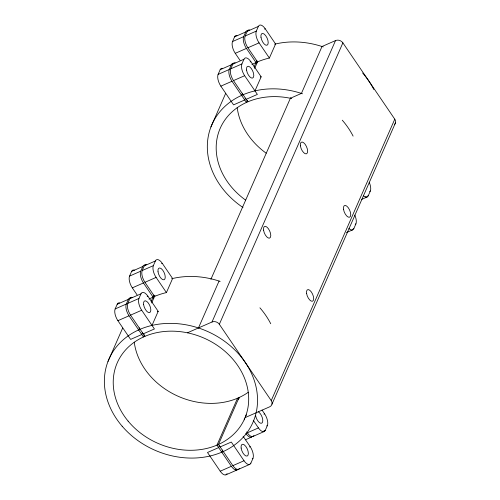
<?xml version="1.0" encoding="UTF-8"?>
<svg xmlns="http://www.w3.org/2000/svg" width="500" height="500" viewBox="0 0 500 500"><rect width="100%" height="100%" fill="white"/><g stroke="black" fill="none" stroke-linecap="round" stroke-linejoin="round"><path stroke-width="0.75" d="M142.544 332.744L141.775 334.506L130.619 339.406L117.894 320.694A9.087 4.081 66.3 0 1 115.15 308.938L117.206 304.244A9.087 4.081 66.3 0 1 119.581 302.869M137.081 294.875L132.306 287.856A9.087 4.081 66.3 0 1 129.562 276.1L131.619 271.413L142.775 266.506A9.087 4.081 66.3 0 1 145.15 265.131M245.5 98.212L244.725 99.969L233.569 104.869L220.85 86.156A9.087 4.081 66.3 0 1 218.1 74.4L220.162 69.706A9.087 4.081 66.3 0 1 222.531 68.331M240.031 60.338L235.263 53.325A9.087 4.081 66.3 0 1 232.519 41.562L234.575 36.875A9.087 4.081 66.3 0 1 236.95 35.494M144.394 334.85L143.456 336.981L129.05 315.794A9.087 4.081 66.3 0 1 126.306 304.031L128.363 299.344A9.087 4.081 66.3 0 1 130.738 297.969M153.8 298.163L143.463 282.956A9.087 4.081 66.3 0 1 140.719 271.2L142.775 266.506M247.35 100.312L246.412 102.45L232.006 81.256A9.087 4.081 66.3 0 1 229.256 69.494L231.319 64.806A9.087 4.081 66.3 0 1 233.688 63.431M256.756 63.625L246.419 48.419A9.087 4.081 66.3 0 1 243.669 36.662L245.731 31.969A9.087 4.081 66.3 0 1 248.1 30.594M144.944 336.331L130.538 315.138A9.087 4.081 66.3 0 1 127.794 303.381L129.85 298.688A9.087 4.081 66.3 0 1 132.225 297.312M154.55 296.425L144.95 282.306A9.087 4.081 66.3 0 1 142.206 270.544L144.262 265.856A9.087 4.081 66.3 0 1 146.637 264.475M247.9 101.794L233.494 80.6A9.087 4.081 66.3 0 1 230.744 68.844L232.806 64.15A9.087 4.081 66.3 0 1 235.175 62.775M257.506 61.887L247.906 47.769A9.087 4.081 66.3 0 1 245.156 36.006L247.219 31.319A9.087 4.081 66.3 0 1 249.587 29.944M107.987 361.475L122.65 328.075M210.938 126.938L225.606 93.537M143.262 333.85L154.412 328.95L141.694 310.238A9.087 4.081 66.3 0 1 138.944 298.475L141.006 293.788A9.087 4.081 66.3 0 1 147.869 296.163L158.206 311.369M148.981 299.106A78.631 64.956 23.7 0 1 166.425 292.575L156.106 277.4A9.087 4.081 66.3 0 1 153.363 265.644L155.419 260.95A9.087 4.081 66.3 0 1 162.281 263.331L172.619 278.531M246.213 99.312L257.369 94.412L244.65 75.7A9.087 4.081 66.3 0 1 241.9 63.944L243.962 59.25A9.087 4.081 66.3 0 1 250.825 61.625L261.163 76.831L254.963 90.875M269.4 58.069L259.062 42.862A9.087 4.081 66.3 0 1 256.312 31.106L258.375 26.412A9.087 4.081 66.3 0 1 265.238 28.794L275.575 43.994L269.375 58.038A78.631 64.956 23.7 0 0 251.938 64.569M138.65 329.913L139.588 327.781M151.131 301.488L153.938 295.087M241.606 95.381L242.544 93.244M254.088 66.95L256.894 60.556M151.681 302.962L154.938 295.55M254.638 68.431L257.756 61.319M152.006 325.412L158.188 311.337A78.631 64.956 23.7 0 0 157.413 311.525M166.425 292.575L172.6 278.506M210.894 279.331L290.581 97.8M198.463 327.95L219.056 281.044M322.013 46.506L301.419 93.413L290.375 98.269M187.419 332.806L211.994 322.006L335.538 40.562A5.456 4.506 23.7 0 1 342.887 42.844L394.781 119.175A5.456 4.506 23.7 0 1 394.319 124.675M246.319 414.806L245.081 417.619L269.656 406.825A5.456 4.506 23.7 0 0 271.238 400.619L219.338 324.288L342.887 42.844M219.431 445.831L218.656 447.594L207.5 452.494L220.225 471.206A9.087 4.081 66.3 0 0 227.087 473.587M221.775 452.181L222.712 450.05M271.238 400.619L394.781 119.175M271.969 404.194L395.513 122.75M250.188 463.431L250.888 463.125L252.944 458.438A9.087 4.081 66.3 0 0 250.2 446.675L243.106 436.244M263.906 430.906L265.3 430.294L267.356 425.6A9.087 4.081 66.3 0 0 264.613 413.844L262.031 410.05M353.144 228.894L353.844 228.588L355.9 223.9A9.087 4.081 66.3 0 0 354.775 215.075M367.556 196.062L368.256 195.756L370.312 191.062A9.087 4.081 66.3 0 0 369.194 182.237M234.575 36.875L245.731 31.969M247.219 31.319L258.375 26.412M232.519 41.562L243.669 36.662M245.156 36.006L256.312 31.106M264.538 29.1L265.238 28.794M235.263 53.325L246.419 48.419M247.906 47.769L259.062 42.862M220.162 69.706L231.319 64.806M232.806 64.15L243.962 59.25M218.1 74.4L229.256 69.494M230.744 68.844L241.9 63.944M250.125 61.931L250.825 61.625M220.85 86.156L232.006 81.256M233.494 80.6L244.65 75.7M321.719 46.638L335.538 40.562M144.262 265.856L155.419 260.95M129.562 276.1L140.719 271.2M142.206 270.544L153.363 265.644M161.588 263.637L162.281 263.331M132.306 287.856L143.463 282.956M144.95 282.306L156.106 277.4M369.619 191.369L370.312 191.062M117.206 304.244L128.363 299.344M129.85 298.688L141.006 293.788M365.469 196.981L366.163 196.675M361.581 199.438L367.156 196.988M115.15 308.938L126.306 304.031M127.794 303.381L138.944 298.475M147.175 296.469L147.869 296.163M117.894 320.694L129.05 315.794M130.538 315.138L141.694 310.238M355.2 224.206L355.9 223.9M346.469 232.581L352.744 229.819M263.919 414.15L264.613 413.844M246.681 431.938L247.281 432.819L258.438 427.912A9.087 4.081 66.3 0 0 265.3 430.294M266.663 425.906L267.356 425.6M220.144 446.938L231.3 442.038L244.025 460.75A9.087 4.081 66.3 0 0 250.888 463.125M245.287 439.837L251.562 437.081M253.05 436.425L264.206 431.525M249.5 446.987L250.2 446.675M220.225 471.206L231.381 466.306A9.087 4.081 66.3 0 0 237.787 469.419M239.469 398.175L239.05 397.55L218.456 444.462L232.869 465.65L244.025 460.75M252.25 458.744L252.944 458.438M235.456 469.906L236.15 469.6M225.994 474.819L237.15 469.913M238.637 469.263L249.794 464.356M253.275 420.325L258.438 427.912M238.612 399.756L237.562 398.206L216.969 445.112L231.381 466.306M245.613 200.113A69.544 57.45 23.7 0 1 220.481 127.681A69.544 57.45 23.7 0 1 291.737 98.562M242.994 207.519A78.631 64.956 23.7 0 1 213.506 121.263A78.631 64.956 23.7 0 1 302.525 93.787M342.287 120.2A78.631 64.956 23.7 0 1 353.106 136.113M274.625 44.188A78.631 64.956 23.7 0 1 323.263 46.925M362.656 73.044A78.631 64.956 23.7 0 1 373.837 89.488M368.256 195.756A9.087 4.081 66.3 0 1 363.306 195.65M260.369 76.988A78.631 64.956 23.7 0 1 261.144 76.8M353.844 228.588A9.087 4.081 66.3 0 1 348.888 228.487M248.231 392.306A69.544 57.45 23.7 0 1 178.388 396.388A69.544 57.45 23.7 0 1 134.244 342.15M171.669 278.725A78.631 64.956 23.7 0 1 220.162 281.413M259.925 307.831A78.631 64.956 23.7 0 1 270.738 323.744M253.938 435.588A9.087 4.081 66.3 0 1 247.281 432.819M244.356 419.862A6.362 2.856 66.3 0 1 244.312 418.756M258.263 411.75A6.362 2.856 66.3 0 1 262.656 419.206A6.362 2.856 66.3 0 1 260.15 423.025A6.362 2.856 66.3 0 1 255.637 415.756M239.525 468.425A9.087 4.081 66.3 0 1 232.869 465.65M211.994 322.006A5.456 4.506 23.7 0 1 219.338 324.288M266.2 153.206A69.544 57.45 23.7 0 1 237.194 107.613M131.619 271.413A9.087 4.081 66.3 0 1 134.481 270.163M252.45 436.244A9.087 4.081 66.3 0 1 245.794 433.469M260.975 37.237A6.362 2.856 66.3 0 0 267.013 45.225A6.362 2.856 66.3 0 0 265.669 35.625A6.362 2.856 66.3 0 0 260.975 37.237M246.562 70.069A6.362 2.856 66.3 0 0 252.6 78.062A6.362 2.856 66.3 0 0 251.256 68.456A6.362 2.856 66.3 0 0 246.562 70.069M128.112 421.112A69.544 57.45 23.7 0 0 244.075 419.9A69.544 57.45 23.7 0 0 170.681 331.156A69.544 57.45 23.7 0 0 128.112 421.112M122.144 426.2A78.631 64.956 23.7 0 0 252.85 422.569A78.631 64.956 23.7 0 0 167.875 323.4A78.631 64.956 23.7 0 0 122.144 426.2M158.019 271.775A6.362 2.856 66.3 0 0 164.056 279.762A6.362 2.856 66.3 0 0 162.712 270.163A6.362 2.856 66.3 0 0 158.019 271.775M143.606 304.606A6.362 2.856 66.3 0 0 149.644 312.6A6.362 2.856 66.3 0 0 148.3 302.994A6.362 2.856 66.3 0 0 143.606 304.606M241.131 448.056A6.362 2.856 66.3 0 0 247.169 456.044A6.362 2.856 66.3 0 0 245.825 446.444A6.362 2.856 66.3 0 0 241.131 448.056M306.562 293.288A6.275 2.812 66.3 0 0 312.494 301.225A6.275 2.812 66.3 0 0 311.225 291.794A6.275 2.812 66.3 0 0 306.562 293.288M263.556 230.125A6.362 2.856 66.3 0 0 269.594 238.113A6.362 2.856 66.3 0 0 268.25 228.512A6.362 2.856 66.3 0 0 263.556 230.125M300.4 145.831A6.362 2.856 66.3 0 0 306.438 153.819A6.362 2.856 66.3 0 0 305.094 144.219A6.362 2.856 66.3 0 0 300.4 145.831M343.506 209.231A6.362 2.856 66.3 0 0 349.544 217.219A6.362 2.856 66.3 0 0 348.2 207.619A6.362 2.856 66.3 0 0 343.506 209.231"/></g></svg>
